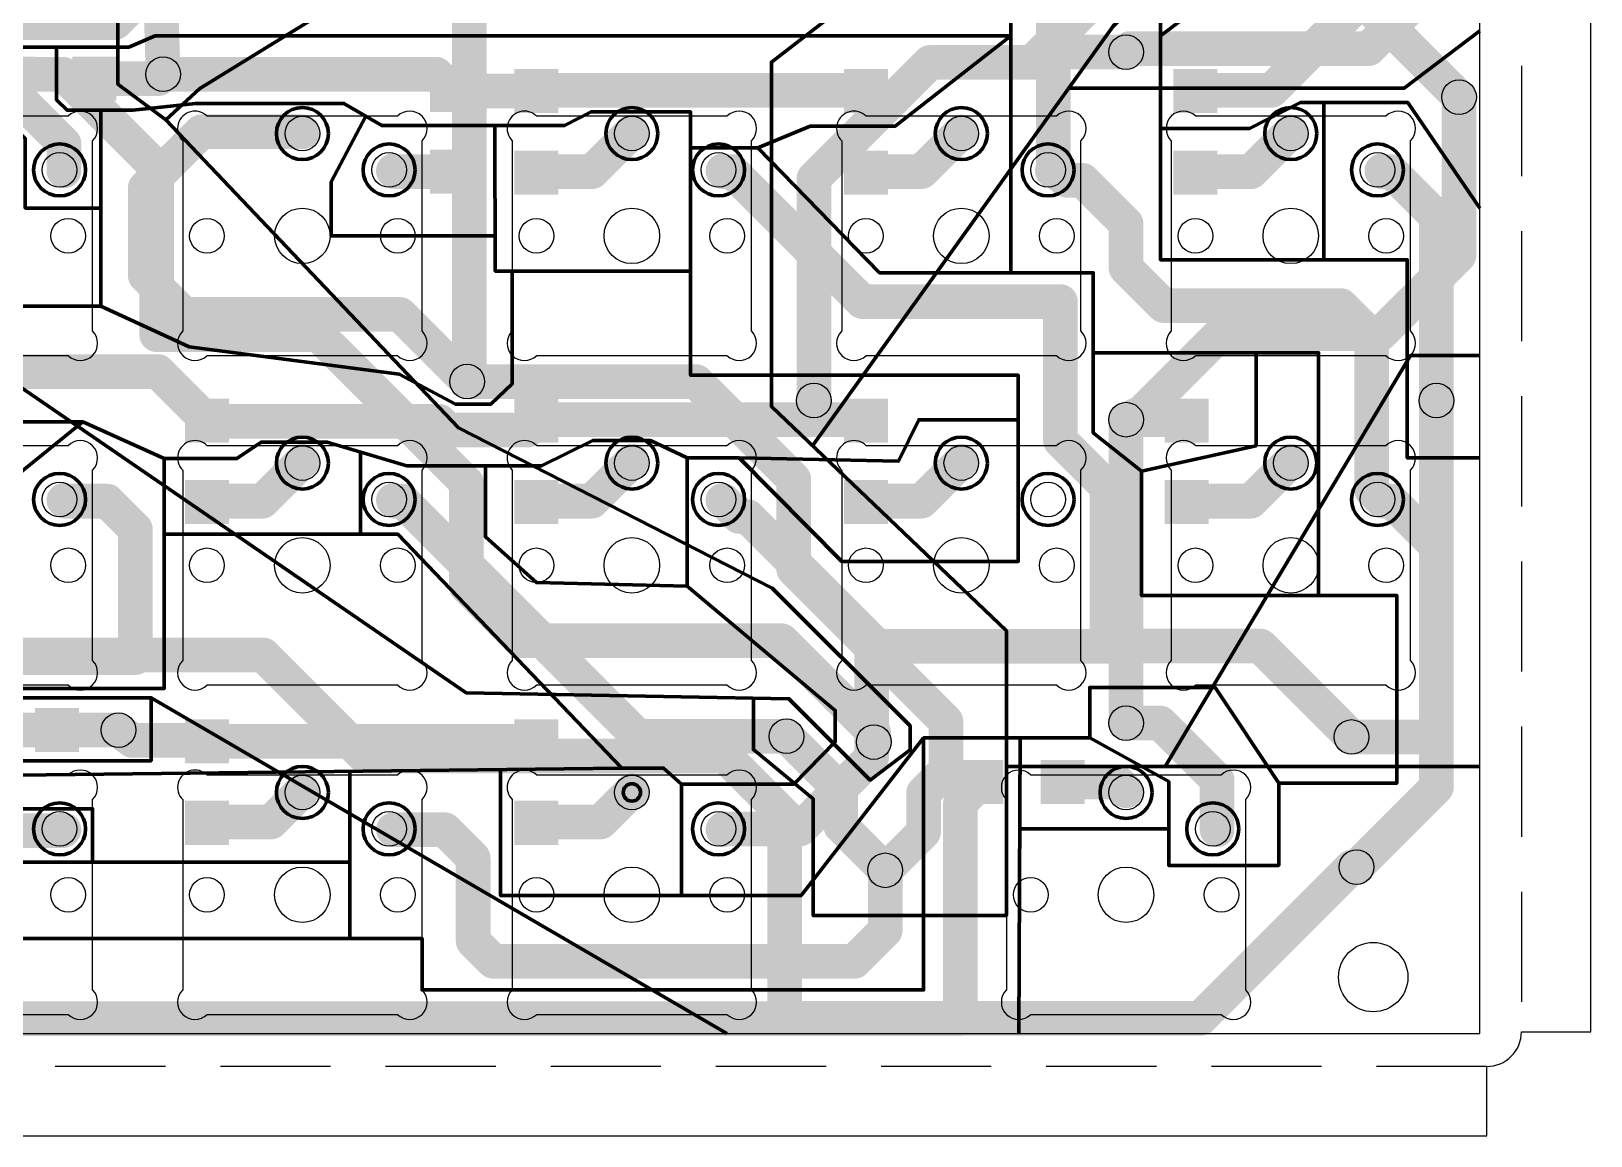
# Model space of a CAD drawing. Header units: millimetres. Extents: x -144 to 627, y 3 to 301.
# Drawn here: x 73.2 to 163.2, y 154.7 to 218.4 of the extents above; entities that cross this region are included whole.
import ezdxf

# ---------------------------------------------------------------- set-up
doc = ezdxf.new("R2010")
doc.units = ezdxf.units.MM
doc.linetypes.add('HIDDEN', pattern=[9.525, 6.35, -3.175])
for name, color, linetype in [('bends', 8, 'HIDDEN'), ('cuts', 31, 'Continuous'), ('pcb-bottom', 151, 'Continuous'), ('pcb-cuts', 211, 'Continuous'), ('pcb-top', 11, 'Continuous')]:
    doc.layers.add(name, color=color, linetype=linetype)
doc.layers.add('toolpath-pcb-bottom', color=155, linetype='Continuous', lineweight=200)
doc.layers.add('toolpath-pcb-top', color=15, linetype='Continuous', lineweight=200)

# ---------------------------------------------------------------- blocks, each defined once
blk = doc.blocks.new('RECT')
blk.add_solid([(-0.5, -0.5), (0.5, -0.5), (-0.5, 0.5), (0.5, 0.5)])

msp = doc.modelspace()

# ---------------------------------------------------------------- linework, layer by layer
at = {"layer": 'bends'}
for p, q in [((159.15, 254.525), (159.15, 160.725)), ((157.15, 158.725), (15.85, 158.725))]:
    msp.add_line(p, q, dxfattribs=at)
at = {"layer": 'cuts'}
for points in [[(157.15, 289.625), (157.15, 301.125), (15.85, 301.125), (15.85, 289.625, 0.414214), (13.85, 287.625), (2.35, 287.625), (2.35, 264.425), (13.85, 264.425), (13.85, 254.525), (9.85, 254.525), (9.85, 160.725), (13.85, 160.725, 0.414214), (15.85, 158.725), (15.85, 154.725), (157.15, 154.725), (157.15, 158.725, 0.414214), (159.15, 160.725), (163.15, 160.725), (163.15, 254.525), (159.15, 254.525), (159.15, 287.625, 0.414214)], [(76.75, 201.139), (76.75, 212.111, 1), (75.336, 213.525), (64.364, 213.525, 1), (62.95, 212.111), (62.95, 201.139, 1), (64.364, 199.725), (75.336, 199.725, 1)], [(95.75, 201.139), (95.75, 212.111, 1), (94.336, 213.525), (83.364, 213.525, 1), (81.95, 212.111), (81.95, 201.139, 1), (83.364, 199.725), (94.336, 199.725, 1)], [(114.75, 201.139), (114.75, 212.111, 1), (113.336, 213.525), (102.364, 213.525, 1), (100.95, 212.111), (100.95, 201.139, 1), (102.364, 199.725), (113.336, 199.725, 1)], [(133.75, 201.139), (133.75, 212.111, 1), (132.336, 213.525), (121.364, 213.525, 1), (119.95, 212.111), (119.95, 201.139, 1), (121.364, 199.725), (132.336, 199.725, 1)], [(152.75, 201.139), (152.75, 212.111, 1), (151.336, 213.525), (140.364, 213.525, 1), (138.95, 212.111), (138.95, 201.139, 1), (140.364, 199.725), (151.336, 199.725, 1)], [(76.75, 182.139), (76.75, 193.111, 1), (75.336, 194.525), (64.364, 194.525, 1), (62.95, 193.111), (62.95, 182.139, 1), (64.364, 180.725), (75.336, 180.725, 1)], [(95.75, 182.139), (95.75, 193.111, 1), (94.336, 194.525), (83.364, 194.525, 1), (81.95, 193.111), (81.95, 182.139, 1), (83.364, 180.725), (94.336, 180.725, 1)], [(114.75, 182.139), (114.75, 193.111, 1), (113.336, 194.525), (102.364, 194.525, 1), (100.95, 193.111), (100.95, 182.139, 1), (102.364, 180.725), (113.336, 180.725, 1)], [(133.75, 182.139), (133.75, 193.111, 1), (132.336, 194.525), (121.364, 194.525, 1), (119.95, 193.111), (119.95, 182.139, 1), (121.364, 180.725), (132.336, 180.725, 1)], [(152.75, 182.139), (152.75, 193.111, 1), (151.336, 194.525), (140.364, 194.525, 1), (138.95, 193.111), (138.95, 182.139, 1), (140.364, 180.725), (151.336, 180.725, 1)], [(76.75, 163.139), (76.75, 174.111, 1), (75.336, 175.525), (64.364, 175.525, 1), (62.95, 174.111), (62.95, 163.139, 1), (64.364, 161.725), (75.336, 161.725, 1)], [(95.75, 163.139), (95.75, 174.111, 1), (94.336, 175.525), (83.364, 175.525, 1), (81.95, 174.111), (81.95, 163.139, 1), (83.364, 161.725), (94.336, 161.725, 1)], [(114.75, 163.139), (114.75, 174.111, 1), (113.336, 175.525), (102.364, 175.525, 1), (100.95, 174.111), (100.95, 163.139, 1), (102.364, 161.725), (113.336, 161.725, 1)], [(143.25, 163.139), (143.25, 174.111, 1), (141.836, 175.525), (130.864, 175.525, 1), (129.45, 174.111), (129.45, 163.139, 1), (130.864, 161.725), (141.836, 161.725, 1)]]:
    msp.add_lwpolyline(points, format="xyb", close=True, dxfattribs=at)
msp.add_circle((150.6, 163.875), 2, dxfattribs=at)
at = {"layer": 'pcb-bottom', "const_width": 2}
for points in [[(132.15, 221.425), (132.15, 217.225)], [(78.048, 218.925), (79.922, 220.799)], [(149.95, 220.225), (144.75, 215.025)], [(149.95, 220.225), (155.55, 214.625)], [(64.05, 218.925), (78.048, 218.925)], [(132.15, 217.225), (132.15, 210.425)], [(132.15, 217.225), (136.35, 217.225)], [(80.57, 215.695), (80.82, 215.945)], [(96.57, 215.945), (80.82, 215.945)], [(97.48, 215.035), (96.57, 215.945)], [(75.1, 211.946), (72.161, 214.885)], [(76.86, 215.695), (80.57, 215.695)], [(97.54, 214.975), (97.48, 215.035)], [(102.35, 214.975), (97.54, 214.975)], [(102.35, 215.025), (102.35, 214.975)], [(103.25, 215.025), (102.35, 214.975)], [(103.25, 215.025), (121.35, 215.025)], [(121.35, 215.025), (121.35, 214.975)], [(144.75, 215.025), (140.35, 215.025)], [(140.35, 215.025), (140.35, 214.975)], [(79.79, 209.395), (83.02, 212.625)], [(83.02, 212.625), (88.85, 212.625)], [(107.85, 212.625), (105.55, 210.325)], [(126.85, 212.625), (124.55, 210.325)], [(145.85, 212.625), (143.55, 210.325)], [(75.1, 210.375), (75.1, 211.946)], [(94.1, 210.375), (94.139, 210.335)], [(113.15, 210.325), (113.1, 210.375)], [(132.15, 210.425), (132.1, 210.375)], [(132.95, 209.825), (132.15, 210.425)], [(151.15, 210.325), (151.1, 210.375)], [(97.48, 210.335), (94.139, 210.335)], [(105.55, 210.325), (102.35, 210.325)], [(102.35, 210.325), (102.35, 210.275)], [(113.65, 210.325), (113.15, 210.325)], [(121.14, 202.835), (113.65, 210.325)], [(124.55, 210.325), (121.35, 210.325)], [(121.35, 210.325), (121.35, 210.275)], [(133.85, 209.825), (132.95, 209.825)], [(133.85, 209.825), (136.35, 207.325)], [(143.55, 210.325), (140.35, 210.325)], [(140.35, 210.325), (140.35, 210.275)], [(151.65, 210.325), (151.15, 210.325)], [(154.25, 207.725), (151.65, 210.325)], [(79.79, 204.335), (79.79, 209.395)], [(154.25, 197.125), (154.25, 207.725)], [(136.35, 207.325), (136.35, 204.775)], [(82.03, 202.095), (79.79, 204.335)], [(136.35, 204.775), (138.52, 202.605)], [(132.56, 202.835), (121.14, 202.835)], [(132.56, 194.835), (132.56, 202.835)], [(138.52, 202.605), (148.73, 202.605)], [(148.73, 202.605), (150.51, 200.825)], [(94.48, 202.095), (82.03, 202.095)], [(94.48, 202.095), (98.35, 198.225)], [(150.51, 200.825), (150.51, 191.965)], [(80.525, 198.8), (67.825, 198.8)], [(80.525, 198.8), (83.35, 195.975)], [(118.35, 197.125), (118.35, 196.025)], [(83.35, 195.925), (83.35, 195.975)], [(103.25, 196.025), (102.35, 195.975)], [(102.35, 195.925), (102.35, 195.975)], [(103.25, 196.025), (118.35, 196.025)], [(118.35, 196.025), (121.35, 196.025)], [(121.35, 196.025), (121.35, 195.975)], [(136.35, 196.025), (139.85, 196.025)], [(139.85, 196.025), (139.85, 195.975)], [(96.75, 195.925), (83.35, 195.925)], [(97.25, 195.425), (96.75, 195.925)], [(101.85, 195.425), (97.25, 195.425)], [(102.35, 195.925), (101.85, 195.425)], [(135.25, 192.145), (132.56, 194.835)], [(88.85, 193.625), (86.55, 191.325)], [(107.85, 193.625), (105.55, 191.325)], [(126.85, 193.625), (124.55, 191.325)], [(145.85, 193.625), (143.55, 191.325)], [(135.25, 182.965), (135.25, 192.145)], [(151.1, 191.375), (150.51, 191.965)], [(75.15, 191.325), (75.1, 191.375)], [(75.15, 191.325), (77.6, 191.325)], [(77.6, 191.325), (79.22, 189.705)], [(86.55, 191.325), (83.35, 191.325)], [(83.35, 191.325), (83.35, 191.275)], [(94.15, 191.325), (94.1, 191.375)], [(94.65, 191.325), (94.15, 191.325)], [(108.21, 177.765), (94.65, 191.325)], [(105.55, 191.325), (102.35, 191.325)], [(102.35, 191.325), (102.35, 191.275)], [(113.1, 191.375), (114.034, 190.441)], [(124.55, 191.325), (121.35, 191.325)], [(121.35, 191.325), (121.35, 191.275)], [(143.55, 191.325), (139.85, 191.325)], [(139.85, 191.325), (139.85, 191.275)], [(151.15, 191.325), (151.1, 191.375)], [(151.15, 191.325), (151.65, 191.325)], [(151.65, 191.325), (154.25, 188.725)], [(79.22, 189.705), (79.22, 182.305)], [(114.034, 190.441), (114.516, 190.441)], [(114.516, 190.441), (122.06, 182.897)], [(154.25, 188.725), (154.25, 174.835)], [(135.25, 182.955), (121.68, 182.955)], [(121.68, 182.955), (121.68, 182.845)], [(121.68, 182.845), (122.06, 182.845)], [(121.68, 182.845), (121.68, 177.435)], [(122.06, 182.897), (122.06, 182.845)], [(135.25, 182.955), (135.25, 182.965)], [(144.11, 182.965), (135.25, 182.965)], [(149.35, 177.725), (144.11, 182.965)], [(79.22, 182.305), (65.93, 182.305)], [(74.7, 178.125), (78.25, 178.125)], [(79.05, 177.525), (78.25, 178.125)], [(136.35, 178.525), (138.33, 178.525)], [(141.6, 175.255), (138.33, 178.525)], [(79.05, 177.525), (83.35, 177.525)], [(83.35, 177.525), (83.35, 177.475)], [(83.35, 177.475), (102.35, 177.475)], [(116.77, 177.765), (108.21, 177.765)], [(121.68, 177.435), (121.68, 176.555)], [(121.8, 177.435), (121.68, 177.435)], [(121.68, 176.555), (117.55, 172.425)], [(88.85, 174.625), (87.05, 172.825)], [(107.85, 174.625), (106.05, 172.825)], [(128, 175.125), (126.801, 173.925)], [(135.85, 175.125), (132.7, 175.125)], [(136.35, 174.625), (135.85, 175.125)], [(141.6, 172.375), (141.6, 175.255)], [(154.25, 174.835), (149.64, 170.225)], [(126.801, 173.925), (126.801, 161.475)], [(87.05, 172.825), (83.35, 172.825)], [(83.35, 172.825), (83.35, 172.775)], [(106.05, 172.825), (102.35, 172.825)], [(102.35, 172.825), (102.35, 172.775)], [(64.98, 172.325), (75.05, 172.325)], [(75.05, 172.325), (75.1, 172.375)], [(97.07, 172.375), (94.1, 172.375)], [(98.7, 170.745), (97.07, 172.375)], [(113.15, 172.425), (113.1, 172.375)], [(117.55, 172.425), (113.15, 172.425)], [(98.7, 165.955), (98.7, 170.745)], [(122.46, 170.035), (122.46, 166.565)], [(122.46, 166.565), (120.68, 164.785)], [(99.87, 164.785), (98.7, 165.955)], [(120.68, 164.785), (99.87, 164.785)], [(63.61, 161.475), (126.801, 161.475)]]:
    msp.add_lwpolyline(points, dxfattribs=at)
at = {"layer": 'pcb-bottom', "const_width": 1}
for points in [[(77.694, 219.279, 1), (78.401, 218.571)], [(78.048, 218.425, 1), (78.048, 219.425)], [(132.65, 217.225, 1), (131.65, 217.225)], [(132.15, 217.725, 1), (132.15, 216.725)], [(131.65, 217.225, 1), (132.65, 217.225)], [(136.35, 216.725, 1), (136.35, 217.725)], [(80.82, 216.445, 1), (80.82, 215.445)], [(81.174, 215.591, 1), (80.466, 216.299)], [(96.923, 216.299, 1), (96.216, 215.591)], [(96.57, 215.445, 1), (96.57, 216.445)], [(76.86, 216.195, 1), (76.86, 215.195)], [(80.216, 216.049, 1), (80.924, 215.341)], [(80.57, 215.195, 1), (80.57, 216.195)], [(97.834, 215.388, 1), (97.126, 214.681)], [(97.54, 215.475, 1), (97.54, 214.475)], [(97.126, 214.681, 1), (97.834, 215.388)], [(102.85, 215.025, 1), (101.85, 215.025)], [(102.322, 215.474, 1), (102.378, 214.475)], [(102.35, 214.475, 1), (102.35, 215.475)], [(103.25, 215.525, 1), (103.25, 214.525)], [(103.278, 214.526, 1), (103.222, 215.524)], [(121.85, 215.025, 1), (120.85, 215.025)], [(121.35, 214.525, 1), (121.35, 215.525)], [(140.35, 215.525, 1), (140.35, 214.525)], [(140.85, 215.025, 1), (139.85, 215.025)], [(144.396, 215.379, 1), (145.104, 214.671)], [(144.75, 214.525, 1), (144.75, 215.525)], [(97.186, 214.621, 1), (97.894, 215.328)], [(101.85, 214.975, 1), (102.85, 214.975)], [(120.85, 214.975, 1), (121.85, 214.975)], [(139.85, 214.975, 1), (140.85, 214.975)], [(155.196, 214.271, 1), (155.904, 214.979)], [(83.02, 213.125, 1), (83.02, 212.125)], [(83.374, 212.271, 1), (82.666, 212.979)], [(88.85, 212.125, 1), (88.85, 213.125)], [(108.204, 212.271, 1), (107.496, 212.979)], [(127.204, 212.271, 1), (126.496, 212.979)], [(146.204, 212.271, 1), (145.496, 212.979)], [(75.6, 211.946, 1), (74.6, 211.946)], [(74.746, 211.592, 1), (75.454, 212.299)], [(94.454, 210.729, 1), (93.746, 210.021)], [(113.454, 210.729, 1), (112.746, 210.021)], [(132.45, 210.825, 1), (131.85, 210.025)], [(132.504, 210.071, 1), (131.796, 210.779)], [(151.454, 210.729, 1), (150.746, 210.021)], [(74.6, 210.375, 1), (75.6, 210.375)], [(94.139, 210.835, 1), (94.139, 209.835)], [(93.786, 209.982, 1), (94.493, 210.689)], [(97.48, 209.835, 1), (97.48, 210.835)], [(102.35, 210.825, 1), (102.35, 209.825)], [(102.85, 210.325, 1), (101.85, 210.325)], [(101.85, 210.275, 1), (102.85, 210.275)], [(105.196, 210.679, 1), (105.904, 209.971)], [(105.55, 209.825, 1), (105.55, 210.825)], [(113.15, 210.825, 1), (113.15, 209.825)], [(112.796, 209.971, 1), (113.504, 210.679)], [(114.004, 210.679, 1), (113.296, 209.971)], [(113.65, 209.825, 1), (113.65, 210.825)], [(121.35, 210.825, 1), (121.35, 209.825)], [(121.85, 210.325, 1), (120.85, 210.325)], [(120.85, 210.275, 1), (121.85, 210.275)], [(124.196, 210.679, 1), (124.904, 209.971)], [(124.55, 209.825, 1), (124.55, 210.825)], [(131.746, 210.729, 1), (132.454, 210.021)], [(131.65, 210.425, 1), (132.65, 210.425)], [(132.95, 210.325, 1), (132.95, 209.325)], [(132.65, 209.425, 1), (133.25, 210.225)], [(134.204, 210.179, 1), (133.496, 209.471)], [(133.85, 209.325, 1), (133.85, 210.325)], [(140.35, 210.825, 1), (140.35, 209.825)], [(140.85, 210.325, 1), (139.85, 210.325)], [(139.85, 210.275, 1), (140.85, 210.275)], [(143.196, 210.679, 1), (143.904, 209.971)], [(143.55, 209.825, 1), (143.55, 210.825)], [(151.15, 210.825, 1), (151.15, 209.825)], [(150.796, 209.971, 1), (151.504, 210.679)], [(152.004, 210.679, 1), (151.296, 209.971)], [(151.65, 209.825, 1), (151.65, 210.825)], [(80.29, 209.395, 1), (79.29, 209.395)], [(79.436, 209.749, 1), (80.144, 209.041)], [(154.75, 207.725, 1), (153.75, 207.725)], [(136.85, 207.325, 1), (135.85, 207.325)], [(135.996, 206.971, 1), (136.704, 207.679)], [(153.896, 207.371, 1), (154.604, 208.079)], [(80.144, 204.689, 1), (79.436, 203.981)], [(136.704, 205.129, 1), (135.996, 204.421)], [(135.85, 204.775, 1), (136.85, 204.775)], [(79.29, 204.335, 1), (80.29, 204.335)], [(121.14, 203.335, 1), (121.14, 202.335)], [(120.786, 202.481, 1), (121.494, 203.189)], [(133.06, 202.835, 1), (132.06, 202.835)], [(132.56, 202.335, 1), (132.56, 203.335)], [(138.52, 203.105, 1), (138.52, 202.105)], [(138.166, 202.251, 1), (138.874, 202.959)], [(149.084, 202.959, 1), (148.376, 202.251)], [(148.73, 202.105, 1), (148.73, 203.105)], [(82.03, 202.595, 1), (82.03, 201.595)], [(81.676, 201.741, 1), (82.384, 202.449)], [(94.834, 202.449, 1), (94.126, 201.741)], [(94.48, 201.595, 1), (94.48, 202.595)], [(151.01, 200.825, 1), (150.01, 200.825)], [(150.156, 200.471, 1), (150.864, 201.179)], [(80.878, 199.153, 1), (80.171, 198.446)], [(80.525, 198.3, 1), (80.525, 199.3)], [(97.996, 197.871, 1), (98.704, 198.579)], [(118.85, 197.125, 1), (117.85, 197.125)], [(83.85, 195.975, 1), (82.85, 195.975)], [(102.85, 195.975, 1), (101.85, 195.975)], [(102.322, 196.474, 1), (102.378, 195.475)], [(103.25, 196.525, 1), (103.25, 195.525)], [(103.278, 195.526, 1), (103.222, 196.524)], [(118.35, 196.525, 1), (118.35, 195.525)], [(118.35, 195.525, 1), (118.35, 196.525)], [(121.85, 196.025, 1), (120.85, 196.025)], [(121.35, 195.525, 1), (121.35, 196.525)], [(136.35, 196.525, 1), (136.35, 195.525)], [(140.35, 196.025, 1), (139.35, 196.025)], [(139.85, 195.525, 1), (139.85, 196.525)], [(153.75, 197.125, 1), (154.75, 197.125)], [(83.35, 196.425, 1), (83.35, 195.425)], [(82.85, 195.925, 1), (83.85, 195.925)], [(82.996, 195.621, 1), (83.704, 196.328)], [(97.104, 196.279, 1), (96.396, 195.571)], [(96.75, 195.425, 1), (96.75, 196.425)], [(97.25, 195.925, 1), (97.25, 194.925)], [(96.896, 195.071, 1), (97.604, 195.779)], [(101.496, 195.779, 1), (102.204, 195.071)], [(101.85, 194.925, 1), (101.85, 195.925)], [(101.85, 195.925, 1), (102.85, 195.925)], [(102.704, 195.571, 1), (101.996, 196.279)], [(117.85, 196.025, 1), (118.85, 196.025)], [(120.85, 195.975, 1), (121.85, 195.975)], [(139.35, 195.975, 1), (140.35, 195.975)], [(132.914, 195.189, 1), (132.206, 194.481)], [(132.06, 194.835, 1), (133.06, 194.835)], [(89.204, 193.271, 1), (88.496, 193.979)], [(108.204, 193.271, 1), (107.496, 193.979)], [(127.204, 193.271, 1), (126.496, 193.979)], [(146.204, 193.271, 1), (145.496, 193.979)], [(135.75, 192.145, 1), (134.75, 192.145)], [(134.896, 191.791, 1), (135.604, 192.499)], [(150.864, 192.319, 1), (150.156, 191.611)], [(75.454, 191.729, 1), (74.746, 191.021)], [(75.15, 191.825, 1), (75.15, 190.825)], [(74.796, 190.971, 1), (75.504, 191.679)], [(77.954, 191.679, 1), (77.246, 190.971)], [(77.6, 190.825, 1), (77.6, 191.825)], [(83.35, 191.825, 1), (83.35, 190.825)], [(83.85, 191.325, 1), (82.85, 191.325)], [(82.85, 191.275, 1), (83.85, 191.275)], [(86.196, 191.679, 1), (86.904, 190.971)], [(86.55, 190.825, 1), (86.55, 191.825)], [(94.454, 191.729, 1), (93.746, 191.021)], [(94.15, 191.825, 1), (94.15, 190.825)], [(93.796, 190.971, 1), (94.504, 191.679)], [(95.004, 191.679, 1), (94.296, 190.971)], [(94.65, 190.825, 1), (94.65, 191.825)], [(102.35, 191.825, 1), (102.35, 190.825)], [(102.85, 191.325, 1), (101.85, 191.325)], [(101.85, 191.275, 1), (102.85, 191.275)], [(105.196, 191.679, 1), (105.904, 190.971)], [(105.55, 190.825, 1), (105.55, 191.825)], [(113.454, 191.729, 1), (112.746, 191.021)], [(121.35, 191.825, 1), (121.35, 190.825)], [(121.85, 191.325, 1), (120.85, 191.325)], [(120.85, 191.275, 1), (121.85, 191.275)], [(124.196, 191.679, 1), (124.904, 190.971)], [(124.55, 190.825, 1), (124.55, 191.825)], [(139.85, 191.825, 1), (139.85, 190.825)], [(140.35, 191.325, 1), (139.35, 191.325)], [(139.35, 191.275, 1), (140.35, 191.275)], [(143.196, 191.679, 1), (143.904, 190.971)], [(143.55, 190.825, 1), (143.55, 191.825)], [(150.01, 191.965, 1), (151.01, 191.965)], [(151.454, 191.729, 1), (150.746, 191.021)], [(151.15, 191.825, 1), (151.15, 190.825)], [(150.746, 191.021, 1), (151.454, 191.729)], [(150.796, 190.971, 1), (151.504, 191.679)], [(152.004, 191.679, 1), (151.296, 190.971)], [(151.65, 190.825, 1), (151.65, 191.825)], [(79.72, 189.705, 1), (78.72, 189.705)], [(114.034, 190.941, 1), (114.034, 189.941)], [(113.68, 190.087, 1), (114.388, 190.795)], [(114.87, 190.795, 1), (114.163, 190.087)], [(114.516, 189.941, 1), (114.516, 190.941)], [(78.866, 189.351, 1), (79.574, 190.059)], [(154.75, 188.725, 1), (153.75, 188.725)], [(153.896, 188.371, 1), (154.604, 189.079)], [(121.68, 183.455, 1), (121.68, 182.455)], [(122.18, 182.955, 1), (121.18, 182.955)], [(121.68, 183.345, 1), (121.68, 182.345)], [(122.18, 182.845, 1), (121.18, 182.845)], [(122.56, 182.897, 1), (121.56, 182.897)], [(121.706, 182.544, 1), (122.414, 183.251)], [(122.06, 182.345, 1), (122.06, 183.345)], [(135.75, 182.965, 1), (134.75, 182.965)], [(135.25, 183.465, 1), (135.25, 182.465)], [(135.25, 182.455, 1), (135.25, 183.455)], [(144.464, 183.319, 1), (143.756, 182.611)], [(144.11, 182.465, 1), (144.11, 183.465)], [(78.72, 182.305, 1), (79.72, 182.305)], [(79.22, 181.805, 1), (79.22, 182.805)], [(121.18, 182.845, 1), (122.18, 182.845)], [(121.56, 182.845, 1), (122.56, 182.845)], [(134.75, 182.965, 1), (135.75, 182.965)], [(134.75, 182.955, 1), (135.75, 182.955)], [(74.7, 178.625, 1), (74.7, 177.625)], [(78.55, 178.525, 1), (77.95, 177.725)], [(78.25, 177.625, 1), (78.25, 178.625)], [(136.35, 179.025, 1), (136.35, 178.025)], [(138.684, 178.879, 1), (137.976, 178.171)], [(138.33, 178.025, 1), (138.33, 179.025)], [(79.05, 178.025, 1), (79.05, 177.025)], [(78.75, 177.125, 1), (79.35, 177.925)], [(83.85, 177.525, 1), (82.85, 177.525)], [(83.35, 177.975, 1), (83.35, 176.975)], [(83.35, 177.025, 1), (83.35, 178.025)], [(102.35, 176.975, 1), (102.35, 177.975)], [(108.21, 178.265, 1), (108.21, 177.265)], [(107.856, 177.411, 1), (108.564, 178.119)], [(116.77, 177.265, 1), (116.77, 178.265)], [(122.18, 177.435, 1), (121.18, 177.435)], [(121.68, 177.935, 1), (121.68, 176.935)], [(121.8, 176.935, 1), (121.8, 177.935)], [(148.996, 177.371, 1), (149.704, 178.079)], [(82.85, 177.475, 1), (83.85, 177.475)], [(121.18, 177.435, 1), (122.18, 177.435)], [(122.034, 176.201, 1), (121.326, 176.909)], [(121.18, 176.555, 1), (122.18, 176.555)], [(89.204, 174.271, 1), (88.496, 174.979)], [(108.204, 174.271, 1), (107.496, 174.979)], [(128.354, 174.771, 1), (127.647, 175.479)], [(132.7, 175.625, 1), (132.7, 174.625)], [(136.204, 175.479, 1), (135.496, 174.771)], [(135.85, 174.625, 1), (135.85, 175.625)], [(135.996, 174.271, 1), (136.704, 174.979)], [(142.1, 175.255, 1), (141.1, 175.255)], [(141.246, 174.901, 1), (141.954, 175.609)], [(154.604, 174.481, 1), (153.896, 175.189)], [(126.447, 174.279, 1), (127.154, 173.571)], [(127.301, 173.925, 1), (126.301, 173.925)], [(153.75, 174.835, 1), (154.75, 174.835)], [(83.35, 173.325, 1), (83.35, 172.325)], [(83.85, 172.825, 1), (82.85, 172.825)], [(86.696, 173.179, 1), (87.404, 172.471)], [(87.05, 172.325, 1), (87.05, 173.325)], [(102.35, 173.325, 1), (102.35, 172.325)], [(102.85, 172.825, 1), (101.85, 172.825)], [(105.696, 173.179, 1), (106.404, 172.471)], [(106.05, 172.325, 1), (106.05, 173.325)], [(74.696, 172.679, 1), (75.404, 171.971)], [(75.454, 172.021, 1), (74.746, 172.729)], [(75.05, 171.825, 1), (75.05, 172.825)], [(82.85, 172.775, 1), (83.85, 172.775)], [(94.1, 172.875, 1), (94.1, 171.875)], [(97.424, 172.729, 1), (96.716, 172.021)], [(97.07, 171.875, 1), (97.07, 172.875)], [(101.85, 172.775, 1), (102.85, 172.775)], [(112.746, 172.729, 1), (113.454, 172.021)], [(113.15, 172.925, 1), (113.15, 171.925)], [(113.504, 172.071, 1), (112.796, 172.779)], [(117.196, 172.779, 1), (117.904, 172.071)], [(117.55, 171.925, 1), (117.55, 172.925)], [(141.1, 172.375, 1), (142.1, 172.375)], [(99.2, 170.745, 1), (98.2, 170.745)], [(98.346, 170.391, 1), (99.054, 171.099)], [(122.96, 170.035, 1), (121.96, 170.035)], [(149.286, 170.579, 1), (149.994, 169.871)], [(122.814, 166.211, 1), (122.106, 166.919)], [(99.054, 166.309, 1), (98.346, 165.601)], [(98.2, 165.955, 1), (99.2, 165.955)], [(121.96, 166.565, 1), (122.96, 166.565)], [(99.87, 165.285, 1), (99.87, 164.285)], [(99.516, 164.431, 1), (100.224, 165.139)], [(120.326, 165.139, 1), (121.034, 164.431)], [(120.68, 164.285, 1), (120.68, 165.285)], [(126.301, 161.475, 1), (127.301, 161.475)], [(126.801, 160.975, 1), (126.801, 161.975)]]:
    msp.add_lwpolyline(points, format="xyb", dxfattribs=at)
at = {"layer": 'pcb-cuts'}
msp.add_lwpolyline([(156.75, 259.715), (155.15, 259.715), (155.15, 277.715), (156.75, 277.715), (156.75, 285.625), (15.45, 285.625), (15.45, 160.625), (156.75, 160.625)], close=True, dxfattribs=at)
for centre, radius in [((136.35, 217.225), 1), ((80.82, 215.945), 1), ((155.55, 214.625), 1), ((88.85, 212.525), 1), ((107.85, 212.525), 1), ((126.85, 212.525), 1), ((145.85, 212.525), 1), ((74.85, 210.425), 1), ((93.85, 210.425), 1), ((112.85, 210.425), 1), ((131.85, 210.425), 1), ((150.85, 210.425), 1), ((88.85, 206.625), 1.6), ((107.85, 206.625), 1.6), ((126.85, 206.625), 1.6), ((145.85, 206.625), 1.6), ((75.35, 206.625), 1), ((83.35, 206.625), 1), ((94.35, 206.625), 1), ((102.35, 206.625), 1), ((113.35, 206.625), 1), ((121.35, 206.625), 1), ((132.35, 206.625), 1), ((140.35, 206.625), 1), ((151.35, 206.625), 1), ((98.35, 198.225), 1), ((118.35, 197.125), 1), ((154.25, 197.125), 1), ((136.35, 196.025), 1), ((88.85, 193.525), 1), ((107.85, 193.525), 1), ((126.85, 193.525), 1), ((145.85, 193.525), 1), ((74.85, 191.425), 1), ((93.85, 191.425), 1), ((112.85, 191.425), 1), ((131.85, 191.425), 1), ((150.85, 191.425), 1), ((88.85, 187.625), 1.6), ((107.85, 187.625), 1.6), ((126.85, 187.625), 1.6), ((145.85, 187.625), 1.6), ((75.35, 187.625), 1), ((83.35, 187.625), 1), ((94.35, 187.625), 1), ((102.35, 187.625), 1), ((113.35, 187.625), 1), ((121.35, 187.625), 1), ((132.35, 187.625), 1), ((140.35, 187.625), 1), ((151.35, 187.625), 1), ((78.25, 178.125), 1), ((136.35, 178.525), 1), ((116.77, 177.765), 1), ((121.8, 177.435), 1), ((149.35, 177.725), 1), ((88.85, 174.525), 1), ((107.85, 174.525), 1), ((136.35, 174.525), 1), ((74.85, 172.425), 1), ((93.85, 172.425), 1), ((112.85, 172.425), 1), ((141.35, 172.425), 1), ((122.46, 170.035), 1), ((149.64, 170.225), 1), ((88.85, 168.625), 1.6), ((107.85, 168.625), 1.6), ((136.35, 168.625), 1.6), ((75.35, 168.625), 1), ((83.35, 168.625), 1), ((94.35, 168.625), 1), ((102.35, 168.625), 1), ((113.35, 168.625), 1), ((130.85, 168.625), 1), ((141.85, 168.625), 1), ((150.6, 163.875), 2)]:
    msp.add_circle(centre, radius, dxfattribs=at)
at = {"layer": 'pcb-top', "const_width": 2}
for points in [[(80.454, 227.919), (80.82, 215.945)], [(130.92, 216.625), (137.35, 223.055)], [(150.35, 217.425), (155.49, 222.565)], [(98.47, 220.315), (98.47, 198.323)], [(136.35, 217.225), (136.55, 217.425)], [(136.55, 217.425), (150.35, 217.425)], [(75.06, 215.945), (61.98, 215.945)], [(80.45, 210.555), (75.06, 215.945)], [(118.35, 209.935), (125.04, 216.625)], [(125.04, 216.625), (130.92, 216.625)], [(155.55, 214.625), (155.55, 205.505)], [(80.45, 200.925), (80.45, 210.555)], [(118.35, 197.125), (118.35, 209.935)], [(155.55, 205.505), (151.03, 200.985)], [(89.78, 200.925), (80.45, 200.925)], [(98.31, 192.395), (89.78, 200.925)], [(141.81, 200.985), (137.25, 196.425)], [(151.03, 200.985), (141.81, 200.985)], [(98.47, 198.323), (98.35, 198.225)], [(98.35, 198.225), (111.55, 198.225)], [(111.55, 198.225), (117.185, 192.59)], [(154.25, 177.725), (154.25, 197.125)], [(137.25, 196.425), (136.35, 196.025)], [(136.35, 178.525), (136.35, 196.025)], [(98.31, 192.395), (98.31, 186.423)], [(117.185, 192.59), (117.185, 187.4)], [(117.185, 187.4), (125.96, 178.625)], [(98.31, 186.423), (101.458, 183.275)], [(101.458, 183.275), (116.49, 183.275)], [(121.8, 177.965), (116.49, 183.275)], [(86.6, 182.455), (58.5, 182.455)], [(86.6, 182.455), (92.429, 176.625)], [(78.25, 178.125), (52.05, 178.125)], [(125.96, 178.625), (125.96, 175.785)], [(116.77, 177.765), (119.9, 174.635)], [(121.8, 177.965), (121.8, 177.435)], [(149.35, 177.725), (154.25, 177.725)], [(92.429, 176.625), (113.22, 176.625)], [(113.22, 176.625), (116.66, 173.185)], [(125.96, 175.785), (124.675, 174.5)], [(119.9, 174.635), (119.9, 172.595)], [(124.675, 172.25), (124.675, 174.5)], [(116.66, 173.185), (116.66, 161.505)], [(119.9, 172.595), (122.46, 170.035)], [(122.46, 170.035), (124.675, 172.25)], [(149.36, 170.225), (140.64, 161.505)], [(149.36, 170.225), (149.64, 170.225)], [(116.66, 161.505), (140.64, 161.505)]]:
    msp.add_lwpolyline(points, dxfattribs=at)
at = {"layer": 'pcb-top', "const_width": 1}
for points in [[(135.996, 217.579, 1), (136.704, 216.871)], [(136.55, 217.925, 1), (136.55, 216.925)], [(136.904, 217.071, 1), (136.196, 217.779)], [(149.996, 217.779, 1), (150.704, 217.071)], [(150.35, 216.925, 1), (150.35, 217.925)], [(75.414, 216.299, 1), (74.706, 215.591)], [(75.06, 215.445, 1), (75.06, 216.445)], [(125.04, 217.125, 1), (125.04, 216.125)], [(125.394, 216.271, 1), (124.686, 216.979)], [(130.566, 216.979, 1), (131.274, 216.271)], [(130.92, 216.125, 1), (130.92, 217.125)], [(80.32, 215.93, 1), (81.32, 215.96)], [(156.05, 214.625, 1), (155.05, 214.625)], [(80.95, 210.555, 1), (79.95, 210.555)], [(80.096, 210.201, 1), (80.804, 210.909)], [(118.85, 209.935, 1), (117.85, 209.935)], [(117.996, 210.289, 1), (118.704, 209.581)], [(155.05, 205.505, 1), (156.05, 205.505)], [(155.904, 205.151, 1), (155.196, 205.859)], [(80.45, 201.425, 1), (80.45, 200.425)], [(90.134, 201.279, 1), (89.426, 200.571)], [(89.78, 200.425, 1), (89.78, 201.425)], [(141.81, 201.485, 1), (141.81, 200.485)], [(142.164, 200.631, 1), (141.456, 201.339)], [(150.676, 201.339, 1), (151.384, 200.631)], [(151.03, 200.485, 1), (151.03, 201.485)], [(79.95, 200.925, 1), (80.95, 200.925)], [(98.35, 198.725, 1), (98.35, 197.725)], [(98.033, 198.612, 1), (98.667, 197.838)], [(97.97, 198.323, 1), (98.97, 198.323)], [(98.787, 197.936, 1), (98.153, 198.71)], [(111.904, 198.579, 1), (111.196, 197.871)], [(111.55, 197.725, 1), (111.55, 198.725)], [(154.75, 197.125, 1), (153.75, 197.125)], [(117.85, 197.125, 1), (118.85, 197.125)], [(136.85, 196.025, 1), (135.85, 196.025)], [(136.147, 196.482, 1), (136.553, 195.568)], [(136.896, 196.779, 1), (137.604, 196.071)], [(137.453, 195.968, 1), (137.047, 196.882)], [(98.81, 192.395, 1), (97.81, 192.395)], [(117.685, 192.59, 1), (116.685, 192.59)], [(116.831, 192.236, 1), (117.539, 192.944)], [(97.956, 192.041, 1), (98.664, 192.749)], [(117.539, 187.754, 1), (116.831, 187.046)], [(98.664, 186.776, 1), (97.956, 186.069)], [(116.685, 187.4, 1), (117.685, 187.4)], [(97.81, 186.423, 1), (98.81, 186.423)], [(101.458, 183.775, 1), (101.458, 182.775)], [(101.104, 182.921, 1), (101.811, 183.629)], [(116.844, 183.629, 1), (116.136, 182.921)], [(116.49, 182.775, 1), (116.49, 183.775)], [(86.953, 182.808, 1), (86.246, 182.101)], [(86.6, 181.955, 1), (86.6, 182.955)], [(78.25, 177.625, 1), (78.25, 178.625)], [(126.46, 178.625, 1), (125.46, 178.625)], [(125.606, 178.271, 1), (126.314, 178.979)], [(135.85, 178.525, 1), (136.85, 178.525)], [(117.124, 178.119, 1), (116.416, 177.411)], [(122.3, 177.965, 1), (121.3, 177.965)], [(121.446, 177.611, 1), (122.154, 178.319)], [(149.35, 178.225, 1), (149.35, 177.225)], [(153.75, 177.725, 1), (154.75, 177.725)], [(154.25, 177.225, 1), (154.25, 178.225)], [(92.429, 177.125, 1), (92.429, 176.125)], [(92.076, 176.271, 1), (92.783, 176.979)], [(113.574, 176.979, 1), (112.866, 176.271)], [(113.22, 176.125, 1), (113.22, 177.125)], [(121.3, 177.435, 1), (122.3, 177.435)], [(125.46, 175.785, 1), (126.46, 175.785)], [(126.314, 175.431, 1), (125.606, 176.139)], [(120.4, 174.635, 1), (119.4, 174.635)], [(119.546, 174.281, 1), (120.254, 174.989)], [(125.175, 174.5, 1), (124.175, 174.5)], [(124.321, 174.854, 1), (125.029, 174.146)], [(117.16, 173.185, 1), (116.16, 173.185)], [(116.306, 172.831, 1), (117.014, 173.539)], [(120.254, 172.949, 1), (119.546, 172.241)], [(119.4, 172.595, 1), (120.4, 172.595)], [(124.175, 172.25, 1), (125.175, 172.25)], [(125.029, 171.896, 1), (124.321, 172.604)], [(122.106, 170.389, 1), (122.814, 169.681)], [(122.106, 169.681, 1), (122.814, 170.389)], [(149.36, 170.725, 1), (149.36, 169.725)], [(149.714, 169.871, 1), (149.006, 170.579)], [(149.64, 169.725, 1), (149.64, 170.725)], [(116.66, 162.005, 1), (116.66, 161.005)], [(116.16, 161.505, 1), (117.16, 161.505)], [(140.286, 161.859, 1), (140.994, 161.151)], [(140.64, 161.005, 1), (140.64, 162.005)]]:
    msp.add_lwpolyline(points, format="xyb", dxfattribs=at)
at = {"layer": 'toolpath-pcb-bottom'}
for points in [[(138.333, 218.16), (152.874, 229.135), (150.79, 231.185), (145.677, 234.381), (138.995, 234.381), (136.223, 239.248), (120.478, 239.248), (110.482, 249.097), (110.482, 250.837), (104.368, 257.053), (109.135, 257.053), (121.624, 244.587), (135.45, 244.587), (135.45, 250.79), (138.763, 253.444), (141.109, 253.444), (141.109, 250.409), (140.346, 249.096), (140.346, 241.715), (147.503, 241.715), (156.75, 230.898)], [(156.75, 193.818), (152.566, 193.818), (152.566, 205.243), (138.333, 205.243), (138.333, 226.79), (133.043, 231.818), (129.712, 231.818), (129.712, 204.501)], [(129.712, 218.16), (80.371, 218.16), (78.845, 217.514), (66.335, 217.514), (62.653, 214.473), (60.019, 214.473), (60.019, 217.053), (63.497, 220.452), (76.75, 220.452), (82.75, 226.425)], [(115.111, 211.707), (118.131, 212.95), (123.032, 212.95), (129.712, 218.16)], [(77.23, 208.223), (72.869, 208.223), (72.869, 212.234), (71.293, 213.827), (66.335, 217.514)], [(111.241, 211.707), (111.241, 213.769), (105.51, 213.769), (103.963, 212.982), (93.424, 212.982), (91.25, 214.266), (82.686, 214.266), (79.066, 213.873), (75.295, 213.873), (74.666, 214.475), (74.666, 217.514)], [(138.333, 212.818), (143.477, 212.818), (146.418, 214.325), (147.749, 214.325), (147.749, 205.243)], [(147.749, 214.325), (152.589, 214.325), (156.75, 208.225)], [(100.95, 204.591), (100.95, 198.087), (99.724, 196.927), (97.688, 196.927), (94.424, 198.642), (82.313, 200.219), (77.23, 202.573), (77.23, 213.873)], [(92.505, 213.525), (90.514, 209.738), (90.514, 206.625), (99.964, 206.625)], [(99.942, 212.982), (99.971, 204.591), (111.241, 204.591)], [(145.153, 175.059), (151.955, 175.059), (151.955, 185.892), (137.235, 185.892), (137.235, 193.049), (134.461, 195.264), (134.461, 204.501), (122.123, 204.501), (115.111, 211.707), (111.241, 211.707), (111.241, 198.585), (130.132, 198.585), (130.132, 187.852), (119.95, 187.852), (114.043, 193.818), (111.034, 193.818), (111.034, 186.42), (119.582, 179.257), (119.582, 177.453), (117.192, 175.012), (110.707, 175.012), (110.707, 168.576), (117.608, 168.576), (124.673, 177.676)], [(50.243, 189.274), (53.272, 189.274), (57.964, 193.905), (56.415, 195.265), (63.926, 202.573), (77.23, 202.573)], [(134.461, 199.883), (143.846, 199.883), (143.846, 194.525), (137.235, 193.049)], [(147.45, 185.892), (147.45, 199.883), (143.846, 199.883)], [(111.034, 193.818), (108.927, 194.816), (105.6, 194.816), (102.644, 193.368), (94.875, 193.368), (90.285, 194.735), (86.482, 194.735), (85.077, 193.782), (80.882, 193.782), (76.19, 195.895), (68.547, 195.895), (66.262, 193.293), (62.806, 193.293), (53.06, 183.448), (46.074, 183.448), (43.125, 180.725), (36.752, 180.725), (30.275, 176.247), (28.824, 174.825), (24.396, 174.825)], [(76.19, 195.895), (66.29, 187.892), (64.35, 187.892), (60.301, 190.763)], [(130.132, 196.025), (124.393, 196.025), (123.22, 193.63), (114.043, 193.818)], [(92.206, 189.425), (80.882, 189.425), (80.882, 193.782)], [(110.707, 175.012), (109.677, 175.932), (107.267, 175.932), (94.35, 189.425), (92.206, 189.425), (92.206, 194.162)], [(111.034, 186.42), (102.35, 186.625), (99.408, 189.269), (99.408, 193.368)], [(80.882, 189.425), (80.882, 180.529), (67.421, 180.529), (67.421, 173.589), (76.75, 173.589), (76.75, 170.498), (62.95, 170.498)], [(134.257, 177.676), (134.257, 180.582), (141.479, 180.582), (145.153, 175.059), (145.153, 170.315), (138.808, 170.315), (138.808, 172.426)], [(62.95, 166.113), (95.75, 166.113), (95.75, 163.139), (124.673, 163.139), (124.673, 177.676), (130.24, 177.676), (130.157, 160.625)], [(130.24, 177.676), (134.257, 177.676), (138.808, 175.155), (138.808, 172.426), (130.215, 172.426)], [(107.267, 175.932), (72.422, 175.525)], [(76.75, 170.498), (91.582, 170.498), (91.582, 175.749)], [(110.707, 168.576), (100.284, 168.576), (100.284, 175.851)], [(91.582, 170.498), (91.582, 166.113)]]:
    msp.add_lwpolyline(points, dxfattribs=at)
at = {"layer": 'toolpath-pcb-top'}
for points in [[(54.175, 257.712), (49.898, 257.712), (45.238, 261.691), (45.238, 268.126), (28.463, 268.126), (19.31, 258.878), (19.31, 195.964), (35, 179.987), (80.124, 179.987), (80.124, 176.35), (33.381, 176.35), (15.45, 194.473)], [(58.482, 237.342), (76.952, 237.342), (81.004, 235.641), (81.004, 231.085), (78.216, 228.21), (78.216, 215.367), (80.977, 213.317), (82.93, 215.125), (112.85, 233.538), (117.99, 238.832), (133.208, 238.832), (136.327, 241.871), (136.327, 246.565), (141.562, 251.92), (141.562, 255.284), (149.8, 255.476), (149.8, 260.312), (156.75, 260.312)], [(156.75, 239.623), (135.613, 218.725), (118.265, 194.525)], [(114.857, 179.927), (114.857, 177.001), (118.314, 174.152), (118.314, 167.427), (129.45, 167.427), (129.45, 183.842), (115.898, 196.785), (115.898, 216.651), (139.619, 234.992), (136.829, 237.299), (135.058, 235.892), (122.137, 235.892), (116.626, 231.301), (112.85, 233.538)], [(133.043, 215.14), (152.378, 215.14), (156.75, 218.441)], [(62.95, 204.504), (98.302, 180.273), (116.909, 179.927), (121.599, 175.235), (123.893, 176.978), (123.893, 178.366), (115.946, 186.308), (97.862, 195.559), (80.977, 213.317)], [(129.45, 176.025), (138.605, 176.025), (152.75, 199.725), (156.75, 199.725)], [(113.336, 160.625), (80.124, 179.987)], [(138.605, 176.025), (156.75, 176.025)]]:
    msp.add_lwpolyline(points, dxfattribs=at)
for centre, radius in [((88.85, 212.525), 1.5), ((107.85, 212.525), 1.5), ((126.85, 212.525), 1.5), ((145.85, 212.525), 1.5), ((74.85, 210.425), 1.5), ((93.85, 210.425), 1.5), ((112.85, 210.425), 1.5), ((131.85, 210.425), 1.5), ((150.85, 210.425), 1.5), ((88.85, 193.525), 1.5), ((107.85, 193.525), 1.5), ((126.85, 193.525), 1.5), ((145.85, 193.525), 1.5), ((74.85, 191.425), 1.5), ((93.85, 191.425), 1.5), ((112.85, 191.425), 1.5), ((131.85, 191.425), 1.5), ((150.85, 191.425), 1.5), ((88.85, 174.525), 1.5), ((136.35, 174.525), 1.5), ((107.85, 174.525), 0.5), ((74.85, 172.425), 1.5), ((93.85, 172.425), 1.5), ((112.85, 172.425), 1.5), ((141.35, 172.425), 1.5)]:
    msp.add_circle(centre, radius, dxfattribs=at)

# ---------------------------------------------------------------- block references
at = {"layer": 'pcb-bottom', "xscale": 2.54, "yscale": 2.54}
for p in [(72.161, 215.695), (128, 175.125)]:
    msp.add_blockref('RECT', p, dxfattribs=at)
for p, rotation in [((76.86, 215.695), 180), ((97.48, 215.035), 270), ((102.35, 214.975), 270), ((121.35, 214.975), 270), ((140.35, 214.975), 270), ((97.48, 210.335), 90), ((102.35, 210.275), 90), ((121.35, 210.275), 90), ((140.35, 210.275), 90), ((83.35, 195.975), 270), ((102.35, 195.975), 270), ((121.35, 195.975), 270), ((139.85, 195.975), 270), ((83.35, 191.275), 90), ((102.35, 191.275), 90), ((121.35, 191.275), 90), ((139.85, 191.275), 90), ((74.7, 178.125), 180), ((83.35, 177.475), 270), ((102.35, 177.475), 270), ((132.7, 175.125), 180), ((83.35, 172.775), 90), ((102.35, 172.775), 90)]:
    msp.add_blockref('RECT', p, dxfattribs=dict(at, rotation=rotation))

doc.saveas('drawing.dxf')
